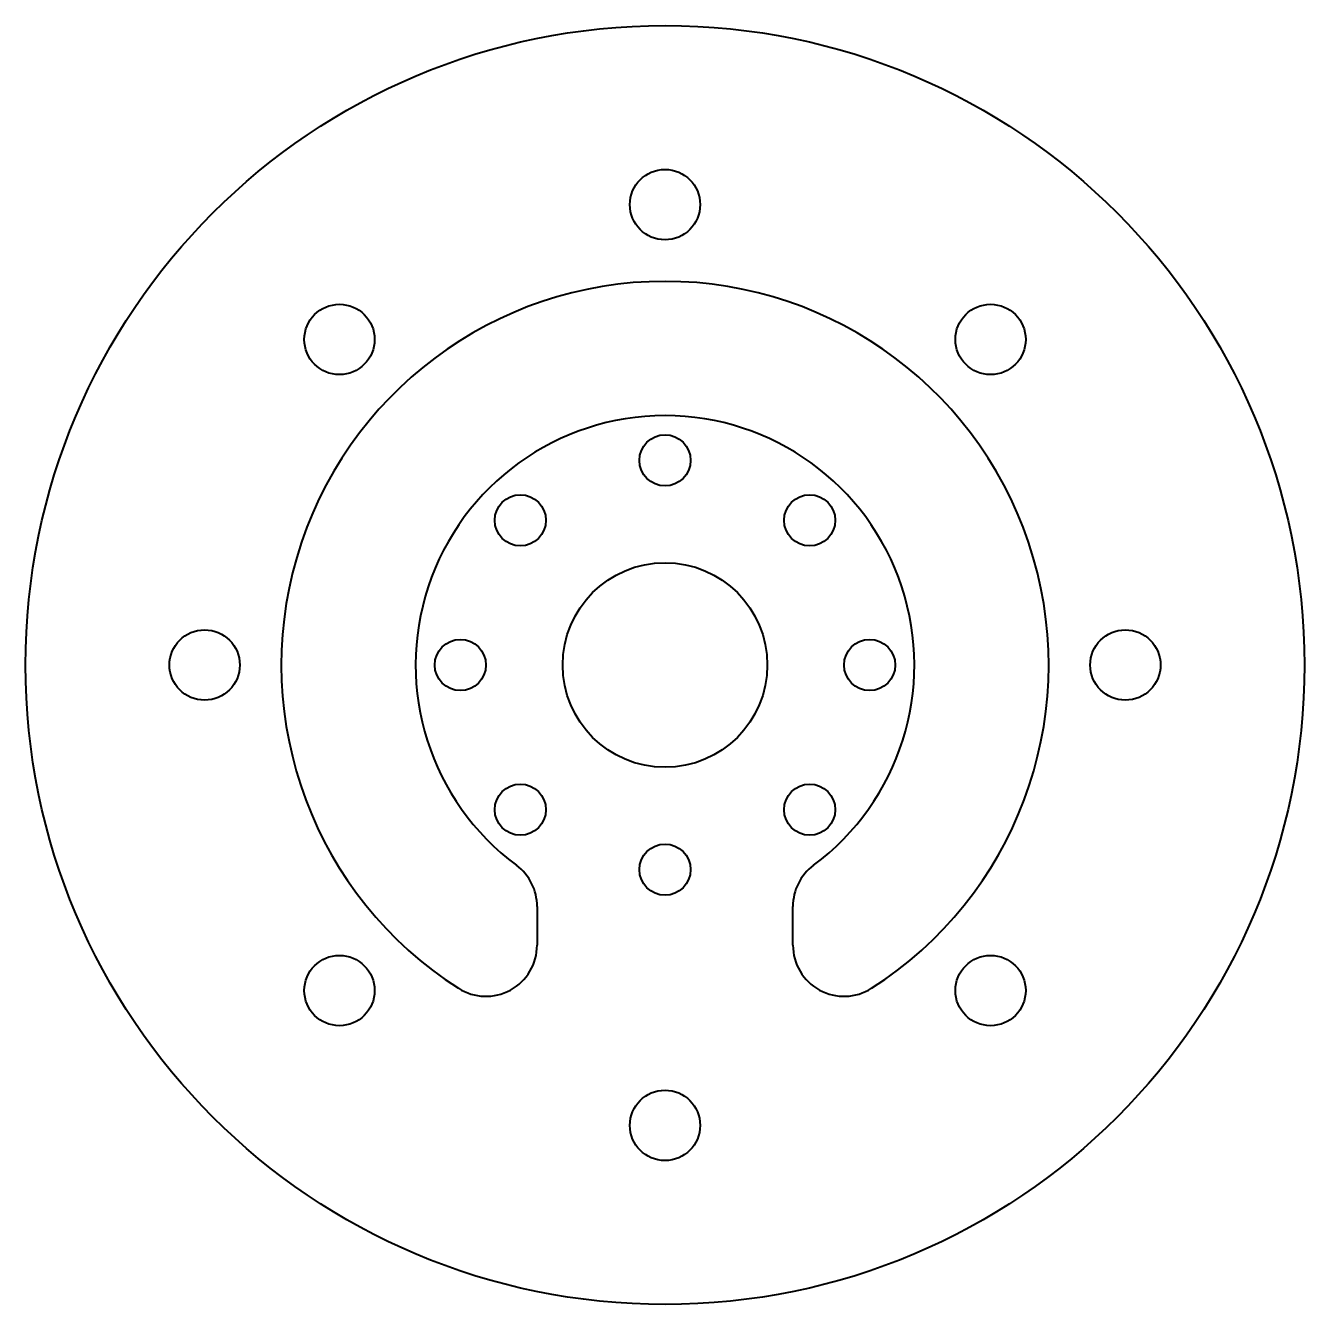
# Model space of a CAD drawing. Header units: inches. Extents: x -25 to 25, y -25 to 25.
import ezdxf

# ---------------------------------------------------------------- set-up
doc = ezdxf.new("R2010")
doc.units = ezdxf.units.IN
doc.header["$MEASUREMENT"] = 0
doc.layers.add('Visible', color=7, linetype='Continuous', lineweight=40)

msp = doc.modelspace()

# ---------------------------------------------------------------- linework, layer by layer
at = {"layer": 'Visible'}
for p, q in [((-5, -9.437), (-5, -10.954)), ((5, -10.954), (5, -9.437))]:
    msp.add_line(p, q, dxfattribs=at)
for centre, radius in [((0, 0), 25), ((0, 18), 1.375), ((-12.728, 12.728), 1.375), ((12.728, 12.728), 1.375), ((0, 8), 1), ((-5.657, 5.657), 1), ((5.657, 5.657), 1), ((0, 0), 4), ((-18, 0), 1.375), ((-8, 0), 1), ((8, 0), 1), ((18, 0), 1.375), ((-5.657, -5.657), 1), ((5.657, -5.657), 1), ((0, -8), 1), ((-12.728, -12.728), 1.375), ((12.728, -12.728), 1.375), ((0, -18), 1.375)]:
    msp.add_circle(centre, radius, dxfattribs=at)
for centre, radius, start, end in [((0, 0), 15, 302.579, 237.421), ((0, 0), 9.75, 306.5657, 233.4343), ((-7, -9.437), 2, 0, 53.4343), ((7, -9.437), 2, 126.5657, 180), ((-7, -10.954), 2, 237.421, 0), ((7, -10.954), 2, 180, 302.579)]:
    msp.add_arc(centre, radius, start, end, dxfattribs=at)

doc.saveas('drawing.dxf')
